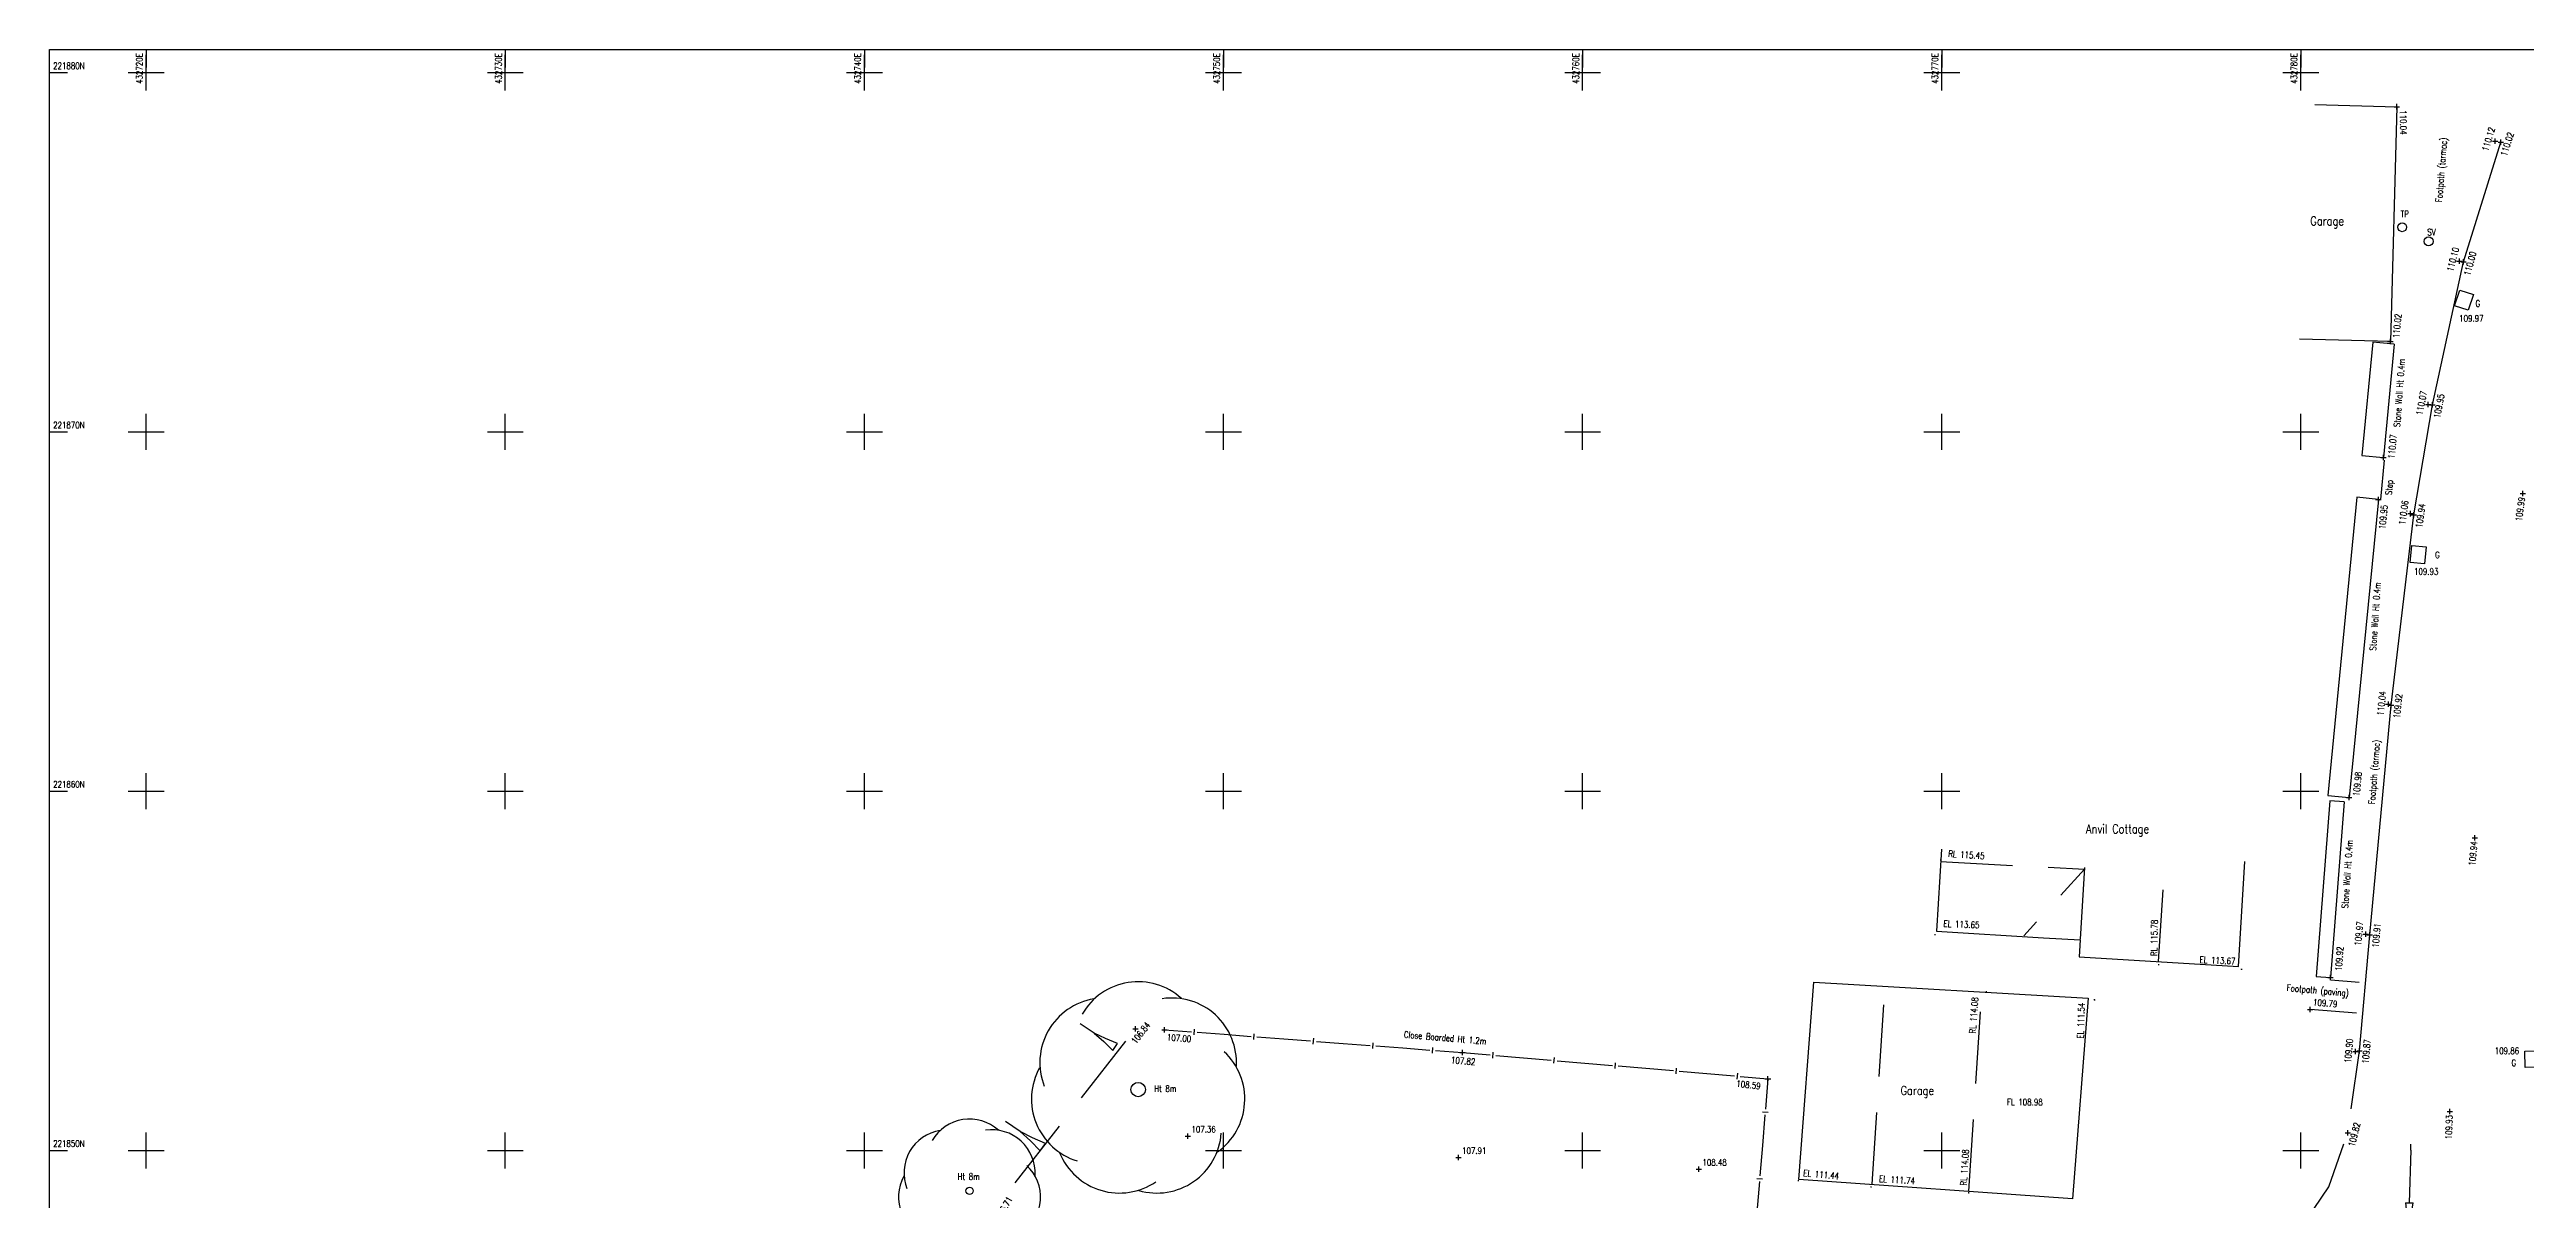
# Model space of a CAD drawing. Header units: millimetres. Extents: x 929802 to 1112248, y 1926852 to 2050811.
# Drawn here: x 929802 to 998776, y 2018775 to 2050811 of the extents above; entities that cross this region are included whole.
import ezdxf
from ezdxf.enums import TextEntityAlignment as Align

# ---------------------------------------------------------------- set-up
doc = ezdxf.new("R2010")
doc.units = ezdxf.units.MM
doc.linetypes.add('16764-Topo$0$Dashed', pattern=[3, 2, -1])
for name, color, linetype in [('16764-Topo$0$SV_$_Grid', 7, 'Continuous'), ('16764-Topo$0$SV_Building Levels', 7, 'Continuous'), ('16764-Topo$0$SV_Buildings', 6, 'Continuous'), ('16764-Topo$0$SV_Fence Levels', 7, 'Continuous'), ('16764-Topo$0$SV_Fences', 1, 'Continuous'), ('16764-Topo$0$SV_Footpath Levels', 7, 'Continuous'), ('16764-Topo$0$SV_Land Form Levels', 7, 'Continuous'), ('16764-Topo$0$SV_Land Forms', 7, 'Continuous'), ('16764-Topo$0$SV_Levels (Building)', 7, 'Continuous'), ('16764-Topo$0$SV_Levels (Spot)', 1, 'Continuous'), ('16764-Topo$0$SV_Misc Text', 7, 'Continuous'), ('16764-Topo$0$SV_Paths', 2, 'Continuous'), ('16764-Topo$0$SV_Road Channels', 2, 'Continuous'), ('16764-Topo$0$SV_Road Levels', 7, 'Continuous'), ('16764-Topo$0$SV_Street Furniture', 9, 'Continuous'), ('16764-Topo$0$SV_Top Of Kerb Levels', 7, 'Continuous'), ('16764-Topo$0$SV_Trees', 3, 'Continuous'), ('16764-Topo$0$SV_Trees Text', 3, 'Continuous'), ('16764-Topo$0$SV_Wall Levels', 7, 'Continuous'), ('16764-Topo$0$SV_Wallls', 32, 'Continuous'), ('CHB-00_SOPs', 211, 'Continuous'), ('X-Ref-Site', 7, 'Continuous')]:
    doc.layers.add(name, color=color, linetype=linetype)
doc.layers.get('X-Ref-Site').off()
doc.styles.add('16764-Topo$0$Building Text', font='RomanS', dxfattribs={"width": 0.8})
doc.styles.add('16764-Topo$0$Default', font='RomanS', dxfattribs={"width": 0.8})

# ---------------------------------------------------------------- blocks, each defined once
blk = doc.blocks.new('16764-Topo$0$PT_PLUS')
at = {"color": 0, "linetype": 'Continuous', "flags": 128}
for points in [[(-0.5, 0), (0.5, 0)], [(0, -0.5), (0, 0.5)]]:
    blk.add_lwpolyline(points, dxfattribs=at)
blk = doc.blocks.new('16764-Topo$0$GLOBAL CANOPY')
at = {"color": 62, "linetype": 'Continuous'}
for centre, start, end in [((0.000032, 0.399949), 48, 150), ((-0.312751, 0.249357), 99.4, 201.4), ((0.312815, 0.249357), -3.4, 98.6), ((0.39001, -0.089024), -54.8, 47.2), ((-0.389946, -0.089024), 150.9, 252.9), ((0.173622, -0.360409), -106.3, -4.3), ((-0.173558, -0.360409), -157.7, -55.7)]:
    blk.add_arc(centre, 0.599967, start, end, dxfattribs=at)
blk = doc.blocks.new('16764-Topo$0$ARROW FOUL')
at = {"color": 32, "linetype": 'Continuous', "flags": 128}
for points in [[(0.144394, 0), (0, 0)], [(0.144394, 0), (1.383377, 0)], [(2.063735, 0), (1.383377, 0.093452)], [(1.383377, -0.089226), (1.383377, 0.093452)], [(1.383377, -0.089226), (2.063735, 0)]]:
    blk.add_lwpolyline(points, dxfattribs=at)
blk = doc.blocks.new('16764-Topo$0$GLOBALTADPOLE')
at = {"color": 8, "linetype": 'Continuous', "flags": 128}
for points in [[(0.021, 0.0028), (0, 0.007)], [(0, 0.007), (0, -0.007)], [(0.042, 0), (0.021, 0.0028)], [(0.021, -0.0028), (0.042, 0)], [(0.042, 0), (0.07, 0)], [(0, -0.007), (0.021, -0.0028)]]:
    blk.add_lwpolyline(points, dxfattribs=at)
blk = doc.blocks.new('16764-Topo')
at = {"layer": '16764-Topo$0$SV_$_Grid', "color": 7, "linetype": 'Continuous', "flags": 128}
blk.add_lwpolyline([(432717.307774, 221799.962952), (432717.307774, 221880.642948), (432821.1047, 221880.642948), (432821.1047, 221799.962952)], close=True, dxfattribs=at)
for points in [[(432720, 221880.642948), (432720, 221880.142948)], [(432720, 221879.5), (432720, 221880.5)], [(432730, 221880.642948), (432730, 221880.142948)], [(432730, 221879.5), (432730, 221880.5)], [(432740, 221880.642948), (432740, 221880.142948)], [(432740, 221879.5), (432740, 221880.5)], [(432750, 221880.642948), (432750, 221880.142948)], [(432750, 221879.5), (432750, 221880.5)], [(432760, 221880.642948), (432760, 221880.142948)], [(432760, 221879.5), (432760, 221880.5)], [(432770, 221880.642948), (432770, 221880.142948)], [(432770, 221879.5), (432770, 221880.5)], [(432780, 221880.642948), (432780, 221880.142948)], [(432780, 221879.5), (432780, 221880.5)], [(432717.307774, 221880), (432717.807774, 221880)], [(432719.5, 221880), (432720.5, 221880)], [(432729.5, 221880), (432730.5, 221880)], [(432739.5, 221880), (432740.5, 221880)], [(432749.5, 221880), (432750.5, 221880)], [(432759.5, 221880), (432760.5, 221880)], [(432769.5, 221880), (432770.5, 221880)], [(432779.5, 221880), (432780.5, 221880)], [(432717.307774, 221870), (432717.807774, 221870)], [(432719.5, 221870), (432720.5, 221870)], [(432720, 221869.5), (432720, 221870.5)], [(432729.5, 221870), (432730.5, 221870)], [(432730, 221869.5), (432730, 221870.5)], [(432739.5, 221870), (432740.5, 221870)], [(432740, 221869.5), (432740, 221870.5)], [(432749.5, 221870), (432750.5, 221870)], [(432750, 221869.5), (432750, 221870.5)], [(432759.5, 221870), (432760.5, 221870)], [(432760, 221869.5), (432760, 221870.5)], [(432769.5, 221870), (432770.5, 221870)], [(432770, 221869.5), (432770, 221870.5)], [(432779.5, 221870), (432780.5, 221870)], [(432780, 221869.5), (432780, 221870.5)], [(432720, 221859.5), (432720, 221860.5)], [(432730, 221859.5), (432730, 221860.5)], [(432740, 221859.5), (432740, 221860.5)], [(432750, 221859.5), (432750, 221860.5)], [(432760, 221859.5), (432760, 221860.5)], [(432770, 221859.5), (432770, 221860.5)], [(432780, 221859.5), (432780, 221860.5)], [(432717.307774, 221860), (432717.807774, 221860)], [(432719.5, 221860), (432720.5, 221860)], [(432729.5, 221860), (432730.5, 221860)], [(432739.5, 221860), (432740.5, 221860)], [(432749.5, 221860), (432750.5, 221860)], [(432759.5, 221860), (432760.5, 221860)], [(432769.5, 221860), (432770.5, 221860)], [(432779.5, 221860), (432780.5, 221860)], [(432717.307774, 221850), (432717.807774, 221850)], [(432719.5, 221850), (432720.5, 221850)], [(432720, 221849.5), (432720, 221850.5)], [(432729.5, 221850), (432730.5, 221850)], [(432730, 221849.5), (432730, 221850.5)], [(432739.5, 221850), (432740.5, 221850)], [(432740, 221849.5), (432740, 221850.5)], [(432749.5, 221850), (432750.5, 221850)], [(432750, 221849.5), (432750, 221850.5)], [(432759.5, 221850), (432760.5, 221850)], [(432760, 221849.5), (432760, 221850.5)], [(432769.5, 221850), (432770.5, 221850)], [(432770, 221849.5), (432770, 221850.5)], [(432779.5, 221850), (432780.5, 221850)], [(432780, 221849.5), (432780, 221850.5)]]:
    blk.add_lwpolyline(points, dxfattribs=at)
at = {"layer": '16764-Topo$0$SV_Buildings', "color": 6, "linetype": 'Continuous', "flags": 128}
for points in [[(432780.391984, 221879.116069), (432782.672631, 221879.052866), (432782.491428, 221872.514249), (432779.961258, 221872.584367)], [(432769.992745, 221858.386152), (432769.852051, 221856.10461), (432772.833349, 221855.920763), (432773.85292, 221855.859914), (432773.824676, 221855.386661), (432778.262042, 221855.121834), (432778.436125, 221858.038719)], [(432774.076019, 221854.237563), (432773.64227, 221848.65093), (432766.022601, 221849.188227), (432766.434061, 221854.684911), (432774.076019, 221854.237563)]]:
    blk.add_lwpolyline(points, dxfattribs=at)
at = {"layer": '16764-Topo$0$SV_Buildings', "color": 8, "linetype": '16764-Topo$0$Dashed', "flags": 128}
for points in [[(432773.860652, 221855.882823), (432774.004952, 221858.289126)], [(432776.036855, 221855.254922), (432776.224055, 221858.218926)], [(432769.968447, 221858.039526), (432773.977652, 221857.828926), (432772.28895, 221855.976423)], [(432768.059743, 221849.062432), (432768.415628, 221854.534812)], [(432770.75725, 221848.866437), (432771.114182, 221854.41332)]]:
    blk.add_lwpolyline(points, dxfattribs=at)
at = {"layer": '16764-Topo$0$SV_Fences', "color": 1, "linetype": 'Continuous'}
for p, q in [((432748.355325, 221853.35954), (432749.105414, 221853.302014)), ((432749.179062, 221853.216131), (432749.191297, 221853.375663)), ((432750.83877, 221853.088845), (432750.851005, 221853.248377)), ((432752.498479, 221852.961559), (432752.510714, 221853.121091)), ((432754.158187, 221852.834273), (432754.170422, 221852.993805)), ((432755.817896, 221852.706988), (432755.830131, 221852.866519)), ((432755.903779, 221852.780636), (432756.653868, 221852.72311)), ((432756.653868, 221852.72311), (432757.424871, 221852.657023)), ((432757.497747, 221852.570483), (432757.511411, 221852.729898)), ((432759.19917, 221852.424643), (432759.212835, 221852.584059)), ((432760.900593, 221852.278804), (432760.914258, 221852.438219)), ((432762.602016, 221852.132964), (432762.615681, 221852.29238)), ((432764.303439, 221851.987125), (432764.317104, 221852.14654)), ((432764.389979, 221852.06), (432765.160983, 221851.993913)), ((432765.160983, 221851.993913), (432765.090523, 221851.146344)), ((432765.00417, 221851.073247), (432765.16362, 221851.059991)), ((432764.849994, 221849.218659), (432765.009444, 221849.205404))]:
    blk.add_line(p, q, dxfattribs=at)
at = {"layer": '16764-Topo$0$SV_Fences', "color": 1, "linetype": 'Continuous', "flags": 128}
for points in [[(432749.264945, 221853.28978), (432750.015034, 221853.232254), (432750.765122, 221853.174728)], [(432750.924654, 221853.162494), (432751.674742, 221853.104968), (432752.424831, 221853.047443)], [(432752.584362, 221853.035208), (432753.334451, 221852.977682), (432754.084539, 221852.920157)], [(432754.244071, 221852.907922), (432754.994159, 221852.850396), (432755.744248, 221852.792871)], [(432757.584287, 221852.643358), (432758.355291, 221852.577271), (432759.126295, 221852.511183)], [(432759.28571, 221852.497519), (432760.056714, 221852.431431), (432760.827718, 221852.365344)], [(432760.987133, 221852.351679), (432761.758137, 221852.285592), (432762.529141, 221852.219504)], [(432762.688556, 221852.20584), (432763.45956, 221852.139752), (432764.230564, 221852.073665)], [(432765.077267, 221850.986894), (432765.006807, 221850.139325), (432764.936347, 221849.291757)], [(432764.923091, 221849.132307), (432764.852631, 221848.284738), (432764.78217, 221847.437169)]]:
    blk.add_lwpolyline(points, dxfattribs=at)
at = {"layer": '16764-Topo$0$SV_Land Forms', "color": 1, "linetype": '16764-Topo$0$Dashed', "flags": 128}
blk.add_lwpolyline([(432729.85811, 221830.469942), (432733.125867, 221833.223215), (432737.678674, 221837.059216), (432741.490694, 221842.790383), (432743.721671, 221848.487709), (432747.547181, 221853.385615)], dxfattribs=at)
at = {"layer": '16764-Topo$0$SV_Paths', "color": 2, "linetype": '16764-Topo$0$Dashed', "flags": 128}
for points in [[(432780.833237, 221854.746824), (432781.624426, 221854.678617)], [(432781.548853, 221853.817131), (432780.261003, 221853.922234)]]:
    blk.add_lwpolyline(points, dxfattribs=at)
at = {"layer": '16764-Topo$0$SV_Road Channels', "color": 2, "linetype": 'Continuous', "flags": 128}
blk.add_lwpolyline([(432781.633591, 221852.770431), (432781.915926, 221856.002543), (432782.511407, 221862.389204), (432783.145115, 221867.694547), (432783.661105, 221870.755805), (432784.529661, 221874.734697), (432785.565591, 221878.06798)], dxfattribs=at)
at = {"layer": '16764-Topo$0$SV_Road Channels', "color": 3, "linetype": '16764-Topo$0$Dashed', "flags": 128}
blk.add_lwpolyline([(432786.236869, 221804.455655), (432784.664293, 221813.962052), (432783.496832, 221822.385686), (432781.949155, 221830.766205), (432781.347178, 221837.572947), (432781.139751, 221843.3598), (432781.148811, 221845.769522), (432781.005212, 221846.454196), (432780.51232, 221846.860531), (432780.020513, 221847.154529), (432779.899226, 221847.345797), (432779.95065, 221847.768362), (432780.776668, 221848.985313), (432781.30398, 221850.486085), (432781.632419, 221852.769767)], dxfattribs=at)
at = {"layer": '16764-Topo$0$SV_Street Furniture', "color": 5, "flags": 128}
for points in [[(432784.281707, 221873.509172), (432784.42506, 221873.947276), (432784.805226, 221873.822881), (432784.661872, 221873.384777)], [(432783.039991, 221866.365881), (432783.09044, 221866.841585), (432783.48821, 221866.799401), (432783.43776, 221866.323697)], [(432786.683575, 221852.771352), (432786.696044, 221852.320123), (432786.246216, 221852.307693), (432786.233747, 221852.758921)]]:
    blk.add_lwpolyline(points, close=True, dxfattribs=at)
at = {"layer": '16764-Topo$0$SV_Street Furniture', "color": 9}
for centre in [(432782.820553, 221875.698672), (432783.554655, 221875.303846)]:
    blk.add_circle(centre, 0.125, dxfattribs=at)
at = {"layer": '16764-Topo$0$SV_Trees', "color": 32, "linetype": 'Continuous'}
for centre, radius in [((432747.621893, 221851.693741), 0.2), ((432742.927734, 221848.874251), 0.1)]:
    blk.add_circle(centre, radius, dxfattribs=at)
at = {"layer": '16764-Topo$0$SV_Wallls', "color": 32, "linetype": 'Continuous', "flags": 128}
for points in [[(432782.599238, 221872.441183), (432782.001946, 221872.49812), (432781.70119, 221869.3431), (432782.298483, 221869.286162)], [(432782.599238, 221872.441183), (432782.298483, 221869.286162)], [(432782.157341, 221868.121963), (432781.560202, 221868.180482), (432780.746693, 221859.879323), (432781.343832, 221859.820804)], [(432782.157341, 221868.121963), (432781.343832, 221859.820804)], [(432781.208496, 221859.702916), (432780.80973, 221859.734309), (432780.424682, 221854.843242), (432780.823448, 221854.81185)], [(432781.208496, 221859.702916), (432780.823448, 221854.81185)]]:
    blk.add_lwpolyline(points, dxfattribs=at)
at = {"layer": '16764-Topo$0$SV_Wallls', "color": 9, "linetype": 'Continuous', "flags": 128}
blk.add_lwpolyline([(432782.318636, 221869.217446), (432782.217854, 221868.115056)], dxfattribs=at)
at = {"layer": '16764-Topo$0$SV_Building Levels', "color": 212, "linetype": 'Continuous', "xscale": 0.15, "yscale": 0.15, "zscale": 0.15}
for p in [(432782.672631, 221879.052866), (432782.491428, 221872.514249)]:
    blk.add_blockref('16764-Topo$0$PT_PLUS', p, dxfattribs=at)
at = {"layer": '16764-Topo$0$SV_Fence Levels', "color": 1, "linetype": 'Continuous', "xscale": 0.15, "yscale": 0.15, "zscale": 0.15}
for p in [(432748.355325, 221853.35954), (432756.653868, 221852.72311), (432765.160983, 221851.993913)]:
    blk.add_blockref('16764-Topo$0$PT_PLUS', p, dxfattribs=at)
at = {"layer": '16764-Topo$0$SV_Footpath Levels', "color": 2, "linetype": 'Continuous', "xscale": 0.15, "yscale": 0.15, "zscale": 0.15}
blk.add_blockref('16764-Topo$0$PT_PLUS', (432780.261003, 221853.922234), dxfattribs=at)
at = {"layer": '16764-Topo$0$SV_Land Form Levels', "color": 1, "linetype": 'Continuous', "xscale": 0.15, "yscale": 0.15, "zscale": 0.15}
blk.add_blockref('16764-Topo$0$PT_PLUS', (432747.547181, 221853.385615), dxfattribs=at)
at = {"layer": '16764-Topo$0$SV_Levels (Building)', "color": 2, "linetype": 'Continuous', "xscale": 0.025, "yscale": 0.025, "zscale": 0.025}
for p in [(432769.970493, 221858.085563), (432769.812641, 221856.010581), (432776.041682, 221855.170376), (432778.349112, 221855.04552), (432771.244296, 221854.419265), (432774.255628, 221854.192748), (432766.008036, 221849.157812), (432768.033867, 221848.986174), (432770.754297, 221848.821754)]:
    blk.add_blockref('16764-Topo$0$PT_PLUS', p, dxfattribs=at)
at = {"layer": '16764-Topo$0$SV_Levels (Spot)', "color": 7, "linetype": 'Continuous', "xscale": 0.15, "yscale": 0.15, "zscale": 0.15}
for p in [(432749.00403, 221850.396507), (432756.541267, 221849.801137), (432763.233774, 221849.475008)]:
    blk.add_blockref('16764-Topo$0$PT_PLUS', p, dxfattribs=at)
at = {"layer": '16764-Topo$0$SV_Misc Text', "linetype": 'Continuous'}
for name, p, xscale, yscale, zscale, rotation in [('16764-Topo$0$GLOBALTADPOLE', (432746.982207, 221852.876983), 16.7369, 16.7369, 16.7369, 146.309932), ('16764-Topo$0$GLOBALTADPOLE', (432744.965525, 221850.091795), 18.067179, 18.067179, 18.067179, 145.467408), ('16764-Topo$0$ARROW FOUL', (432783.062642, 221850.174307), 1.180432, 1.180432, 1.180432, 268.395496)]:
    blk.add_blockref(name, p, dxfattribs=dict(at, xscale=xscale, yscale=yscale, zscale=zscale, rotation=rotation))
at = {"layer": '16764-Topo$0$SV_Road Levels', "color": 2, "linetype": 'Continuous', "xscale": 0.15, "yscale": 0.15, "zscale": 0.15}
for p in [(432785.565591, 221878.06798), (432784.529661, 221874.734697), (432783.661105, 221870.755805), (432783.145115, 221867.694547), (432782.511407, 221862.389204), (432781.915926, 221856.002543), (432781.633591, 221852.770431)]:
    blk.add_blockref('16764-Topo$0$PT_PLUS', p, dxfattribs=at)
at = {"layer": '16764-Topo$0$SV_Road Levels', "color": 7, "linetype": 'Continuous', "xscale": 0.15, "yscale": 0.15, "zscale": 0.15}
for p in [(432786.178325, 221868.282924), (432784.845562, 221858.700434), (432784.14815, 221851.084911)]:
    blk.add_blockref('16764-Topo$0$PT_PLUS', p, dxfattribs=at)
at = {"layer": '16764-Topo$0$SV_Road Levels', "color": 3, "linetype": 'Continuous', "xscale": 0.15, "yscale": 0.15, "zscale": 0.15}
blk.add_blockref('16764-Topo$0$PT_PLUS', (432781.30398, 221850.486085), dxfattribs=at)
at = {"layer": '16764-Topo$0$SV_Top Of Kerb Levels', "color": 4, "linetype": 'Continuous', "xscale": 0.15, "yscale": 0.15, "zscale": 0.15}
for p in [(432785.406989, 221878.093682), (432784.418955, 221874.753113), (432783.545299, 221870.766359), (432783.0497, 221867.724296), (432782.435219, 221862.423623), (432781.805248, 221856.017772), (432781.521074, 221852.755357)]:
    blk.add_blockref('16764-Topo$0$PT_PLUS', p, dxfattribs=at)
at = {"layer": '16764-Topo$0$SV_Trees', "linetype": 'Continuous'}
for p, xscale, yscale, zscale in [((432747.621893, 221851.693741), 3, 3, 3), ((432742.927734, 221848.874251), 2, 2, 2)]:
    blk.add_blockref('16764-Topo$0$GLOBAL CANOPY', p, dxfattribs=dict(at, xscale=xscale, yscale=yscale, zscale=zscale))
at = {"layer": '16764-Topo$0$SV_Wall Levels', "color": 32, "linetype": 'Continuous', "xscale": 0.15, "yscale": 0.15, "zscale": 0.15}
for p in [(432782.298483, 221869.286162), (432782.157341, 221868.121963), (432781.343832, 221859.820804), (432780.823448, 221854.81185)]:
    blk.add_blockref('16764-Topo$0$PT_PLUS', p, dxfattribs=at)
at = {"layer": '16764-Topo$0$SV_$_Grid', "color": 7, "style": '16764-Topo$0$Default', "width": 0.8}
for s, p in [('221880N', (432717.407774, 221880.1)), ('221870N', (432717.407774, 221870.1)), ('221860N', (432717.407774, 221860.1)), ('221850N', (432717.407774, 221850.1))]:
    blk.add_text(s, height=0.18, dxfattribs=at).set_placement(p)
for s, p in [('432720E', (432719.9, 221880.542948)), ('432730E', (432729.9, 221880.542948)), ('432740E', (432739.9, 221880.542948)), ('432750E', (432749.9, 221880.542948)), ('432760E', (432759.9, 221880.542948)), ('432770E', (432769.9, 221880.542948)), ('432780E', (432779.9, 221880.542948))]:
    blk.add_text(s, height=0.18, rotation=90, dxfattribs=at).set_placement(p, align=Align.RIGHT)
at = {"layer": '16764-Topo$0$SV_Building Levels', "color": 212, "style": '16764-Topo$0$Default', "width": 0.8}
for s, rotation, p in [('110.04', -89.175657, (432782.761564, 221878.613654)), ('110.02', 84.51641, (432782.770534, 221872.940122))]:
    blk.add_text(s, height=0.18, rotation=rotation, dxfattribs=at).set_placement(p, align=Align.CENTER)
at = {"layer": '16764-Topo$0$SV_Fence Levels', "color": 1, "style": '16764-Topo$0$Default', "width": 0.8}
for s, rotation, p in [('107.00', -4.385527, (432748.753519, 221853.035554)), ('107.82', -4.642364, (432756.665069, 221852.398683)), ('108.59', -6.362102, (432764.608014, 221851.734902))]:
    blk.add_text(s, height=0.18, rotation=rotation, dxfattribs=at).set_placement(p, align=Align.CENTER)
at = {"layer": '16764-Topo$0$SV_Footpath Levels', "color": 2, "style": '16764-Topo$0$Default', "width": 0.8}
blk.add_text('109.79', height=0.18, rotation=-4.665631, dxfattribs=at).set_placement((432780.685006, 221854.188313), align=Align.TOP_CENTER)
at = {"layer": '16764-Topo$0$SV_Land Form Levels', "color": 1, "style": '16764-Topo$0$Default', "width": 0.8}
for s, rotation, p in [('106.84', 52.008386, (432747.625991, 221853.324061)), ('106.71', 60.311958, (432743.808544, 221848.438181))]:
    blk.add_text(s, height=0.18, rotation=rotation, dxfattribs=at).set_placement(p, align=Align.TOP_CENTER)
at = {"layer": '16764-Topo$0$SV_Levels (Building)', "color": 2, "style": '16764-Topo$0$Default', "width": 0.8}
for s, rotation, p in [('RL 115.45', -3.838373, (432770.686249, 221858.227711)), ('EL 113.65', -2.361375, (432770.549749, 221856.293308)), ('RL 115.78', 89.114053, (432775.916155, 221855.915008)), ('EL 113.67', -2.537764, (432777.678958, 221855.287107)), ('RL 114.08', 85.714182, (432770.890356, 221853.758798)), ('EL 111.54', 88.031233, (432773.876453, 221853.610105)), ('RL 114.08', 86.382667, (432770.633753, 221849.525181)), ('EL 111.44', -5.373973, (432766.644048, 221849.326281)), ('EL 111.74', -3.500433, (432768.753832, 221849.180531))]:
    blk.add_text(s, height=0.18, rotation=rotation, dxfattribs=at).set_placement(p, align=Align.MIDDLE_CENTER)
blk.add_text('FL 108.98', height=0.18, dxfattribs=at).set_placement((432772.312809, 221851.344323), align=Align.MIDDLE_CENTER)
at = {"layer": '16764-Topo$0$SV_Levels (Spot)', "color": 7, "style": '16764-Topo$0$Default', "width": 0.8}
for s, p in [('107.36', (432749.10403, 221850.496507)), ('107.91', (432756.641267, 221849.901137)), ('108.48', (432763.333774, 221849.575008))]:
    blk.add_text(s, height=0.18, dxfattribs=at).set_placement(p)
at = {"layer": '16764-Topo$0$SV_Misc Text', "style": '16764-Topo$0$Default', "width": 0.8}
for s, rotation, p in [('Footpath (tarmac)', 85.368431, (432783.92745, 221876.387497)), ('Stone Wall Ht 0.4m', 85.934343, (432782.761797, 221870.125967)), ('Step', 85.52212, (432782.529698, 221868.233071)), ('Stone Wall Ht 0.4m', 85.934343, (432782.091289, 221863.905713)), ('Footpath (tarmac)', 85.368431, (432782.05846, 221859.627973)), ('Stone Wall Ht 0.4m', 85.934343, (432781.312468, 221856.731274)), ('Footpath (paving)', -5.179794, (432779.600093, 221854.44123)), ('Close Boarded Ht 1.2m', -4.837558, (432755.017598, 221853.139987))]:
    blk.add_text(s, height=0.18, rotation=rotation, dxfattribs=at).set_placement(p)
at = {"layer": '16764-Topo$0$SV_Misc Text', "color": 9, "style": '16764-Topo$0$Default', "width": 0.8}
for s, p in [('TP', (432782.777547, 221876.068091)), ('SV', (432783.520086, 221875.559591))]:
    blk.add_text(s, height=0.18, dxfattribs=at).set_placement(p, align=Align.MIDDLE_LEFT)
at = {"layer": '16764-Topo$0$SV_Misc Text', "color": 6, "style": '16764-Topo$0$Building Text', "width": 0.8}
for s, p in [('Garage', (432780.264309, 221875.747539)), ('Anvil Cottage', (432774.016253, 221858.824835)), ('Garage', (432768.85063, 221851.542016))]:
    blk.add_text(s, height=0.25, dxfattribs=at).set_placement(p)
at = {"layer": '16764-Topo$0$SV_Misc Text', "color": 5, "style": '16764-Topo$0$Default', "width": 0.8}
for p in [(432784.863054, 221873.483875), (432783.737567, 221866.485392), (432785.865761, 221852.345184)]:
    blk.add_text('G', height=0.18, dxfattribs=at).set_placement(p)
at = {"layer": '16764-Topo$0$SV_Misc Text', "style": '16764-Topo$0$Default', "width": 0.8}
for s, p in [('109.97', (432784.408875, 221873.070029)), ('109.93', (432783.150382, 221866.024534)), ('109.86', (432785.399164, 221852.681418))]:
    blk.add_text(s, height=0.18, dxfattribs=at).set_placement(p)
at = {"layer": '16764-Topo$0$SV_Road Levels', "color": 2, "style": '16764-Topo$0$Default', "width": 0.8}
for s, rotation, p in [('110.02', 72.735613, (432785.661086, 221878.038302)), ('110.00', 75.210814, (432784.626348, 221874.709171)), ('109.95', 79.059234, (432783.759288, 221870.736825)), ('109.94', 81.810454, (432783.244096, 221867.680302)), ('109.92', 83.930845, (432782.610847, 221862.378631)), ('109.91', 84.840478, (432782.01552, 221855.99355)), ('109.87', 85.007722, (432781.733212, 221852.761729))]:
    blk.add_text(s, height=0.18, rotation=rotation, dxfattribs=at).set_placement(p, align=Align.TOP_CENTER)
at = {"layer": '16764-Topo$0$SV_Road Levels', "color": 7, "style": '16764-Topo$0$Default', "width": 0.8}
for s, rotation, p in [('109.99', 82.081913, (432786.065503, 221868.197653)), ('109.94', 84.767582, (432784.736859, 221858.60997)), ('109.93', 87.992308, (432784.044708, 221850.988476))]:
    blk.add_text(s, height=0.18, rotation=rotation, dxfattribs=at).set_placement(p, align=Align.TOP_RIGHT)
at = {"layer": '16764-Topo$0$SV_Road Levels', "color": 3, "style": '16764-Topo$0$Default', "width": 0.8}
blk.add_text('109.82', height=0.18, rotation=76.228197, dxfattribs=at).set_placement((432781.401105, 221850.46228), align=Align.TOP_CENTER)
at = {"layer": '16764-Topo$0$SV_Top Of Kerb Levels', "color": 4, "style": '16764-Topo$0$Default', "width": 0.8}
for s, rotation, p in [('110.12', 73.52347, (432785.311095, 221878.122044)), ('110.10', 75.581532, (432784.322105, 221874.778013)), ('110.07', 79.193268, (432783.447072, 221870.785109)), ('110.06', 82.067217, (432782.950657, 221867.738097)), ('110.04', 83.885454, (432782.335788, 221862.434275)), ('109.97', 84.702605, (432781.705675, 221856.027004)), ('109.90', 85.021795, (432781.421451, 221852.764034))]:
    blk.add_text(s, height=0.18, rotation=rotation, dxfattribs=at).set_placement(p, align=Align.CENTER)
at = {"layer": '16764-Topo$0$SV_Trees Text', "color": 62, "style": '16764-Topo$0$Default', "width": 0.8}
for p in [(432748.070657, 221851.629679), (432742.595333, 221849.182257)]:
    blk.add_text('Ht 8m', height=0.18, dxfattribs=at).set_placement(p)
at = {"layer": '16764-Topo$0$SV_Wall Levels', "color": 32, "style": '16764-Topo$0$Default', "width": 0.8}
for s, rotation, p in [('110.07', 84.554682, (432782.456584, 221869.603277)), ('109.95', 84.402916, (432782.205423, 221867.638845)), ('109.98', 84.402916, (432781.483337, 221860.207191)), ('109.92', 85.498684, (432780.981017, 221855.34096))]:
    blk.add_text(s, height=0.18, rotation=rotation, dxfattribs=at).set_placement(p, align=Align.TOP_CENTER)

msp = doc.modelspace()

# ---------------------------------------------------------------- linework, layer by layer
at = {"layer": 'CHB-00_SOPs', "color": 8, "linetype": 'Continuous'}
for p, q in [((962494, 2019918.14), (962494, 2020418.14)), ((972494, 2019918.14), (972494, 2020418.14)), ((982494, 2019918.14), (982494, 2020418.14)), ((992494, 2019918.14), (992494, 2020418.14)), ((962244, 2020168.14), (962744, 2020168.14)), ((972244, 2020168.14), (972744, 2020168.14)), ((982244, 2020168.14), (982744, 2020168.14)), ((992244, 2020168.14), (992744, 2020168.14))]:
    msp.add_line(p, q, dxfattribs=at)

# ---------------------------------------------------------------- block references
at = {"layer": 'X-Ref-Site', "linetype": 'Continuous', "xscale": 1000, "yscale": 1000, "zscale": 1000}
msp.add_blockref('16764-Topo', (-431787506, -219829832), dxfattribs=at)

doc.saveas('drawing.dxf')
